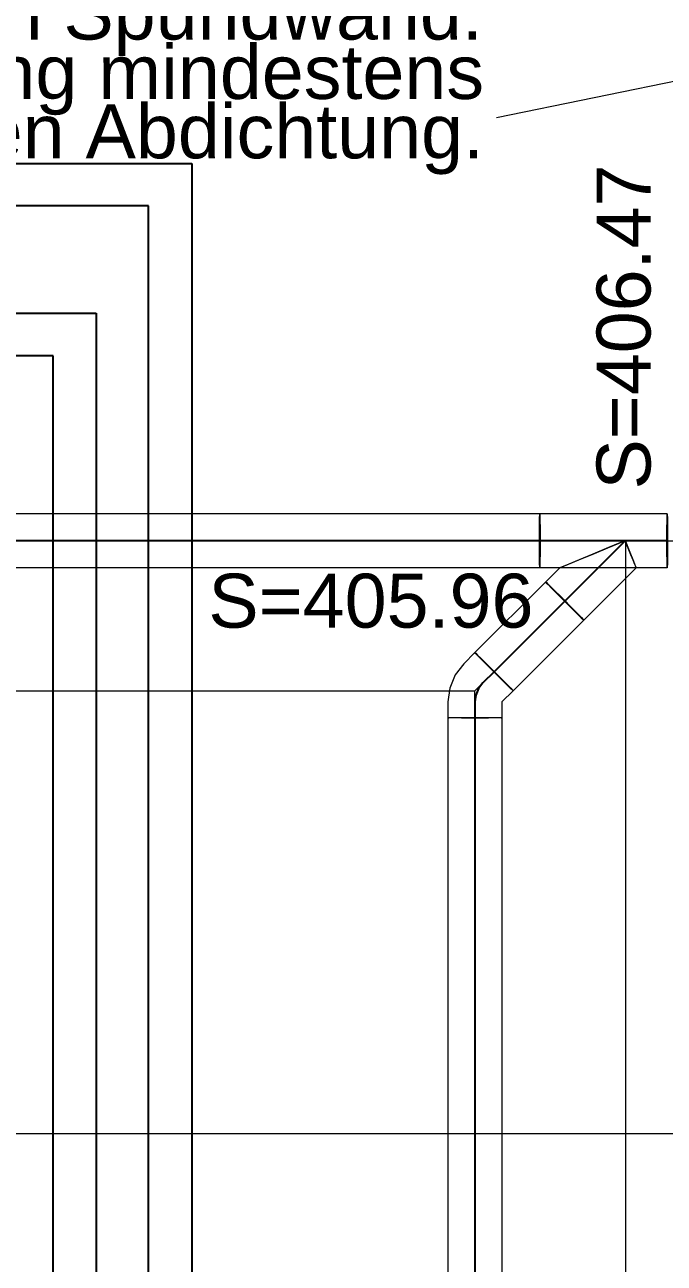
# Model space of a CAD drawing. Extents: x -1 to 1342, y -35 to 723.
# Drawn here: x 447 to 476.6, y 212 to 269.4 of the extents above; entities that cross this region are included whole.
import ezdxf
from ezdxf.lldxf.tags import DXFTag

# ---------------------------------------------------------------- set-up
doc = ezdxf.new("R2010")
doc.units = 0
doc.layers.get('0').update_dxf_attribs({"lineweight": 18})
doc.layers.add('-1._UG_3_035 Decken Neu', color=7, linetype='Continuous', lineweight=25)
for name, color, linetype, lineweight, true_color in [('H_Sole_RL', 7, 'Nova_107-A0SKLQJ9LL', 25, 0xaf5f5f), ('H_Sole_VL', 7, 'Continuous', 25, 0x6d3636), ('S_Schmutzwasser', 7, 'Continuous', 18, 0xcc6600), ('S_Schmutzwasser-A0SKLQJALL', 7, 'Continuous', 18, 0xcc6600), ('S_Schmutzwasser@DELETE-EINSTRICH', 7, 'Continuous', 18, 0xcc6600), ('S_T_Text_Grundleitungen', 2, 'Continuous', 18, 0xffff00), ('X_Mass', 7, 'Continuous', 18, 0x0080ff)]:
    doc.layers.add(name, color=color, linetype=linetype, lineweight=lineweight, true_color=true_color)
doc.styles.get("Standard").update_dxf_attribs({"font": 'arial.ttf'})
tags = doc.linetypes.add('Nova_107-A0SKLQJ9LL', pattern=[12, 4, -4, 4]).pattern_tags.tags
tags[8:9] = [DXFTag(74, 4), DXFTag(75, 0), DXFTag(340, '0'), DXFTag(46, 0.0), DXFTag(50, 0.0), DXFTag(44, 0.0), DXFTag(45, 0.0)]
tags[6:7] = [DXFTag(74, 4), DXFTag(75, 0), DXFTag(340, '0'), DXFTag(46, 0.0), DXFTag(50, 0.0), DXFTag(44, 0.0), DXFTag(45, 0.0)]
tags[4:5] = [DXFTag(74, 4), DXFTag(75, 0), DXFTag(340, '0'), DXFTag(46, 0.0), DXFTag(50, 0.0), DXFTag(44, 0.0), DXFTag(45, 0.0)]
tags = doc.linetypes.add('Strichpunkt 3_1_1mm Achsen', pattern=[0.005, 0.003, -0.001, 0, -0.001]).pattern_tags.tags
tags[10:11] = [DXFTag(74, 4), DXFTag(75, 0), DXFTag(340, '0'), DXFTag(46, 1.0), DXFTag(50, 0.0), DXFTag(44, 0.0), DXFTag(45, 0.0)]
tags[8:9] = [DXFTag(74, 4), DXFTag(75, 0), DXFTag(340, '0'), DXFTag(46, 1.0), DXFTag(50, 0.0), DXFTag(44, 0.0), DXFTag(45, 0.0)]
tags[6:7] = [DXFTag(74, 4), DXFTag(75, 0), DXFTag(340, '0'), DXFTag(46, 1.0), DXFTag(50, 0.0), DXFTag(44, 0.0), DXFTag(45, 0.0)]
tags[4:5] = [DXFTag(74, 4), DXFTag(75, 0), DXFTag(340, '0'), DXFTag(46, 1.0), DXFTag(50, 0.0), DXFTag(44, 0.0), DXFTag(45, 0.0)]
tags = doc.linetypes.add('STRICHPUNKT2', pattern=[12.7, 6.35, -3.175, 0, -3.175]).pattern_tags.tags
tags[10:11] = [DXFTag(74, 4), DXFTag(75, 0), DXFTag(340, '0'), DXFTag(46, 0.0), DXFTag(50, 0.0), DXFTag(44, 0.0), DXFTag(45, 0.0)]
tags[8:9] = [DXFTag(74, 4), DXFTag(75, 0), DXFTag(340, '0'), DXFTag(46, 0.0), DXFTag(50, 0.0), DXFTag(44, 0.0), DXFTag(45, 0.0)]
tags[6:7] = [DXFTag(74, 4), DXFTag(75, 0), DXFTag(340, '0'), DXFTag(46, 0.0), DXFTag(50, 0.0), DXFTag(44, 0.0), DXFTag(45, 0.0)]
tags[4:5] = [DXFTag(74, 4), DXFTag(75, 0), DXFTag(340, '0'), DXFTag(46, 0.0), DXFTag(50, 0.0), DXFTag(44, 0.0), DXFTag(45, 0.0)]

# ---------------------------------------------------------------- blocks, each defined once
blk = doc.blocks.new('Referenz-A0SKLQJBLL', base_point=(90.892, 84.228))
at = {"layer": 'H_Sole_RL', "linetype": 'Nova_107-A0SKLQJ9LL', "lineweight": -2, "ltscale": 0.25}
for p, q in [((363.648, 262.969), (454.777, 262.969)), ((454.777, 262.969), (454.777, 146.91)), ((361.479, 256.032), (450.355, 256.032)), ((450.355, 256.032), (450.355, 149.51))]:
    blk.add_line(p, q, dxfattribs=at)
at = {"layer": 'H_Sole_VL', "linetype": 'Continuous', "lineweight": -2, "ltscale": 0.25}
for p, q in [((452.777, 260.999), (362.789, 260.999)), ((452.777, 148.21), (452.777, 260.999)), ((448.355, 254.062), (360.619, 254.062)), ((448.355, 150.81), (448.355, 254.062))]:
    blk.add_line(p, q, dxfattribs=at)
at = {"layer": 'S_Schmutzwasser-A0SKLQJALL', "color": 1, "linetype": 'Continuous', "ltscale": 0.18, "true_color": 0xff0000, "insert": (455.544, 243.965), "char_height": 2.5, "attachment_point": 1}
blk.add_mtext('{\\fArial;S=405.96}', dxfattribs=at)
blk = doc.blocks.new('Abwasserleitung-A0SKLQKXLL', base_point=(441.103, 245.489))
at = {"color": 0, "linetype": 'ByBlock', "lineweight": -2, "ltscale": 0.18}
blk.add_line((441.103, 245.489), (474.836, 245.489), dxfattribs=at)
blk = doc.blocks.new('Abwasserleitung-A0SKLQKZLL', base_point=(474.836, 245.489))
at = {"color": 0, "linetype": 'ByBlock', "lineweight": -2, "ltscale": 0.18}
blk.add_line((474.836, 245.489), (509.65, 245.489), dxfattribs=at)
blk = doc.blocks.new('Distributor Abwasserleitung-A0SKLQL1LL', base_point=(474.04, 244.694))
at = {"color": 0, "lineweight": 13}
blk.add_line((474.836, 245.489), (474.836, 245.489), dxfattribs=at)
blk = doc.blocks.new('Maß-A0SKLQPRLL', base_point=(159.85, 77.928))
at = {"color": 0, "linetype": 'ByBlock', "lineweight": -2, "ltscale": 0.18}
blk.add_line((474.873, 77.928), (474.873, 245.505), dxfattribs=at)
blk = doc.blocks.new('Maß-A0SKLQPVLL', base_point=(347.233, 119.837))
at = {"color": 0, "linetype": 'ByBlock', "lineweight": -2, "ltscale": 0.18}
blk.add_line((350.441, 238.541), (467.887, 238.541), dxfattribs=at)
blk = doc.blocks.new('Abwasserleitung-A0SKLQQ1LL', base_point=(467.887, 177.955))
at = {"color": 0, "linetype": 'ByBlock', "lineweight": -2, "ltscale": 0.18}
for p, q in [((467.887, 238.541), (474.836, 245.489)), ((467.887, 177.955), (467.887, 238.541))]:
    blk.add_line(p, q, dxfattribs=at)
blk = doc.blocks.new('Abzweig 45°-A0SKLQQFLL', base_point=(470.873, 241.813))
at = {"color": 0, "linetype": 'ByBlock', "lineweight": -2, "ltscale": 0.18}
for p, q in [((470.88, 246.569), (470.883, 246.696)), ((470.883, 246.696), (470.886, 246.739)), ((470.886, 246.739), (470.889, 246.698)), ((476.786, 246.739), (470.886, 246.739)), ((470.889, 246.698), (470.892, 246.575)), ((476.779, 246.569), (476.782, 246.696)), ((476.782, 246.696), (476.786, 246.739)), ((476.786, 246.739), (476.789, 246.698)), ((476.789, 246.698), (476.792, 246.575)), ((470.874, 245.808), (470.875, 246.11)), ((470.875, 246.11), (470.877, 246.37)), ((470.877, 246.37), (470.88, 246.569)), ((470.892, 246.575), (470.895, 246.377)), ((470.895, 246.377), (470.897, 246.119)), ((470.897, 246.119), (470.898, 245.818)), ((476.773, 245.808), (476.775, 246.11)), ((476.775, 246.11), (476.777, 246.37)), ((476.777, 246.37), (476.779, 246.569)), ((476.792, 246.575), (476.794, 246.377)), ((476.794, 246.377), (476.796, 246.119)), ((476.796, 246.119), (476.798, 245.818)), ((470.873, 245.484), (470.874, 245.808)), ((470.898, 245.818), (470.898, 245.495)), ((476.773, 245.484), (476.773, 245.808)), ((476.798, 245.818), (476.798, 245.495)), ((470.874, 245.161), (470.873, 245.484)), ((470.875, 244.86), (470.874, 245.161)), ((470.898, 245.171), (470.897, 244.869)), ((470.898, 245.495), (470.898, 245.171)), ((473.316, 244.86), (474.043, 245.161)), ((474.067, 245.171), (473.338, 244.869)), ((474.043, 245.161), (474.823, 245.484)), ((474.848, 245.495), (474.067, 245.171)), ((474.823, 245.484), (474.958, 245.161)), ((474.982, 245.171), (474.848, 245.495)), ((474.958, 245.161), (475.084, 244.86)), ((475.105, 244.869), (474.982, 245.171)), ((476.774, 245.161), (476.773, 245.484)), ((476.775, 244.86), (476.774, 245.161)), ((476.798, 245.171), (476.796, 244.869)), ((476.798, 245.495), (476.798, 245.171)), ((470.877, 244.602), (470.875, 244.86)), ((470.88, 244.404), (470.877, 244.602)), ((470.883, 244.281), (470.88, 244.404)), ((470.892, 244.41), (470.889, 244.283)), ((470.895, 244.609), (470.892, 244.41)), ((470.897, 244.869), (470.895, 244.609)), ((471.918, 244.281), (472.216, 244.404)), ((472.229, 244.41), (471.924, 244.283)), ((472.216, 244.404), (472.693, 244.602)), ((472.711, 244.609), (472.229, 244.41)), ((472.693, 244.602), (473.316, 244.86)), ((473.338, 244.869), (472.711, 244.609)), ((475.084, 244.86), (475.193, 244.602)), ((475.211, 244.609), (475.105, 244.869)), ((475.193, 244.602), (475.278, 244.404)), ((475.29, 244.41), (475.211, 244.609)), ((475.278, 244.404), (475.333, 244.281)), ((475.339, 244.283), (475.29, 244.41)), ((476.777, 244.602), (476.775, 244.86)), ((476.779, 244.404), (476.777, 244.602)), ((476.782, 244.281), (476.779, 244.404)), ((476.792, 244.41), (476.789, 244.283)), ((476.794, 244.609), (476.792, 244.41)), ((476.796, 244.869), (476.794, 244.609)), ((470.886, 244.239), (470.883, 244.281)), ((470.889, 244.283), (470.886, 244.239)), ((476.786, 244.239), (470.886, 244.239)), ((471.818, 244.239), (471.159, 243.58)), ((471.924, 244.283), (471.818, 244.239)), ((471.818, 244.239), (471.918, 244.281)), ((475.353, 244.239), (472.927, 241.813)), ((475.333, 244.281), (475.353, 244.239)), ((475.353, 244.239), (475.339, 244.283)), ((476.786, 244.239), (476.782, 244.281)), ((476.789, 244.283), (476.786, 244.239)), ((471.159, 243.58), (471.186, 243.549)), ((471.192, 243.551), (471.159, 243.58)), ((471.186, 243.549), (471.271, 243.459)), ((471.284, 243.464), (471.192, 243.551)), ((471.271, 243.459), (471.409, 243.318)), ((471.427, 243.325), (471.284, 243.464)), ((471.409, 243.318), (471.59, 243.134)), ((471.612, 243.143), (471.427, 243.325)), ((471.59, 243.134), (471.802, 242.92)), ((471.826, 242.93), (471.612, 243.143)), ((471.802, 242.92), (472.03, 242.691)), ((472.055, 242.702), (471.826, 242.93)), ((472.03, 242.691), (472.26, 242.463)), ((472.284, 242.473), (472.055, 242.702)), ((472.26, 242.463), (472.474, 242.25)), ((472.496, 242.259), (472.284, 242.473)), ((472.474, 242.25), (472.659, 242.068)), ((472.677, 242.075), (472.496, 242.259)), ((472.659, 242.068), (472.802, 241.928)), ((472.815, 241.934), (472.677, 242.075)), ((472.802, 241.928), (472.893, 241.841)), ((472.9, 241.844), (472.815, 241.934)), ((472.893, 241.841), (472.927, 241.813)), ((472.927, 241.813), (472.9, 241.844))]:
    blk.add_line(p, q, dxfattribs=at)
at = {"color": 0, "linetype": 'STRICHPUNKT2', "lineweight": 25, "ltscale": 0.25}
for p, q in [((476.786, 245.489), (470.886, 245.489)), ((474.836, 245.489), (472.043, 242.696))]:
    blk.add_line(p, q, dxfattribs=at)
blk = doc.blocks.new('Rohr-A0SKLQQHLL', base_point=(443.04, 244.239))
at = {"color": 0, "linetype": 'ByBlock', "lineweight": -2, "ltscale": 0.18}
for p, q in [((443.046, 246.572), (443.049, 246.697)), ((443.049, 246.697), (443.052, 246.739)), ((443.052, 246.739), (443.056, 246.697)), ((470.886, 246.739), (443.052, 246.739)), ((443.056, 246.697), (443.059, 246.572)), ((470.88, 246.572), (470.883, 246.697)), ((470.883, 246.697), (470.886, 246.739)), ((470.886, 246.739), (470.889, 246.697)), ((470.889, 246.697), (470.892, 246.572)), ((443.04, 245.813), (443.042, 246.114)), ((443.042, 246.114), (443.044, 246.373)), ((443.044, 246.373), (443.046, 246.572)), ((443.059, 246.572), (443.061, 246.373)), ((443.061, 246.373), (443.063, 246.114)), ((443.063, 246.114), (443.064, 245.813)), ((470.874, 245.813), (470.875, 246.114)), ((470.875, 246.114), (470.877, 246.373)), ((470.877, 246.373), (470.88, 246.572)), ((470.892, 246.572), (470.895, 246.373)), ((470.895, 246.373), (470.897, 246.114)), ((470.897, 246.114), (470.898, 245.813)), ((443.04, 245.489), (443.04, 245.813)), ((443.064, 245.813), (443.065, 245.489)), ((470.873, 245.489), (470.874, 245.813)), ((470.898, 245.813), (470.898, 245.489)), ((443.04, 245.166), (443.04, 245.489)), ((443.042, 244.864), (443.04, 245.166)), ((443.064, 245.166), (443.063, 244.864)), ((443.065, 245.489), (443.064, 245.166)), ((470.874, 245.166), (470.873, 245.489)), ((470.875, 244.864), (470.874, 245.166)), ((470.898, 245.166), (470.897, 244.864)), ((470.898, 245.489), (470.898, 245.166)), ((443.044, 244.606), (443.042, 244.864)), ((443.046, 244.407), (443.044, 244.606)), ((443.049, 244.282), (443.046, 244.407)), ((443.059, 244.407), (443.056, 244.282)), ((443.061, 244.606), (443.059, 244.407)), ((443.063, 244.864), (443.061, 244.606)), ((470.877, 244.606), (470.875, 244.864)), ((470.88, 244.407), (470.877, 244.606)), ((470.883, 244.282), (470.88, 244.407)), ((470.892, 244.407), (470.889, 244.282)), ((470.895, 244.606), (470.892, 244.407)), ((470.897, 244.864), (470.895, 244.606)), ((443.052, 244.239), (443.049, 244.282)), ((443.056, 244.282), (443.052, 244.239)), ((470.886, 244.239), (443.052, 244.239)), ((470.886, 244.239), (470.883, 244.282)), ((470.889, 244.282), (470.886, 244.239))]:
    blk.add_line(p, q, dxfattribs=at)
at = {"color": 0, "linetype": 'STRICHPUNKT2', "lineweight": 25, "ltscale": 0.25}
blk.add_line((470.886, 245.489), (443.052, 245.489), dxfattribs=at)
blk = doc.blocks.new('Rohr-A0SKLQQPLL', base_point=(467.887, 238.541))
at = {"color": 0, "linetype": 'ByBlock', "lineweight": -2, "ltscale": 0.18}
for p, q in [((471.159, 243.58), (467.887, 240.308)), ((471.187, 243.548), (471.159, 243.58)), ((471.159, 243.58), (471.191, 243.552)), ((471.273, 243.457), (471.187, 243.548)), ((471.191, 243.552), (471.282, 243.466)), ((471.412, 243.315), (471.273, 243.457)), ((471.282, 243.466), (471.424, 243.328)), ((471.593, 243.131), (471.412, 243.315)), ((471.424, 243.328), (471.609, 243.146)), ((471.806, 242.917), (471.593, 243.131)), ((471.609, 243.146), (471.823, 242.934)), ((472.034, 242.688), (471.806, 242.917)), ((471.823, 242.934), (472.052, 242.705)), ((472.263, 242.459), (472.034, 242.688)), ((472.052, 242.705), (472.28, 242.476)), ((472.477, 242.247), (472.263, 242.459)), ((472.28, 242.476), (472.492, 242.262)), ((472.662, 242.065), (472.477, 242.247)), ((472.492, 242.262), (472.674, 242.078)), ((472.804, 241.926), (472.662, 242.065)), ((472.674, 242.078), (472.813, 241.935)), ((472.927, 241.812), (469.655, 238.541)), ((472.894, 241.84), (472.804, 241.926)), ((472.813, 241.935), (472.899, 241.845)), ((472.927, 241.812), (472.894, 241.84)), ((472.899, 241.845), (472.927, 241.812)), ((467.915, 240.276), (467.887, 240.308)), ((467.887, 240.308), (467.919, 240.281)), ((468.001, 240.185), (467.915, 240.276)), ((467.919, 240.281), (468.01, 240.194)), ((468.139, 240.043), (468.001, 240.185)), ((468.01, 240.194), (468.152, 240.056)), ((468.321, 239.859), (468.139, 240.043)), ((468.152, 240.056), (468.336, 239.874)), ((468.533, 239.645), (468.321, 239.859)), ((468.336, 239.874), (468.55, 239.662)), ((468.762, 239.416), (468.533, 239.645)), ((468.55, 239.662), (468.779, 239.433)), ((468.991, 239.187), (468.762, 239.416)), ((468.779, 239.433), (469.008, 239.204)), ((469.008, 239.204), (469.22, 238.99)), ((469.205, 238.975), (468.991, 239.187)), ((469.389, 238.793), (469.205, 238.975)), ((469.22, 238.99), (469.402, 238.806)), ((469.532, 238.655), (469.389, 238.793)), ((469.402, 238.806), (469.541, 238.663)), ((469.622, 238.568), (469.532, 238.655)), ((469.541, 238.663), (469.627, 238.573)), ((469.655, 238.541), (469.622, 238.568)), ((469.627, 238.573), (469.655, 238.541))]:
    blk.add_line(p, q, dxfattribs=at)
at = {"color": 0, "linetype": 'STRICHPUNKT2', "lineweight": 25, "ltscale": 0.25}
blk.add_line((472.043, 242.696), (468.771, 239.424), dxfattribs=at)
blk = doc.blocks.new('Bogen 45°-A0SKLQQRLL', base_point=(466.637, 237.278))
at = {"color": 0, "linetype": 'ByBlock', "lineweight": -2, "ltscale": 0.18}
for p, q in [((467.369, 239.79), (466.972, 239.273)), ((467.887, 240.308), (467.369, 239.791)), ((467.915, 240.275), (467.887, 240.308)), ((467.887, 240.308), (467.918, 240.281)), ((468.002, 240.183), (467.915, 240.275)), ((467.918, 240.281), (468.008, 240.196)), ((468.142, 240.04), (468.002, 240.183)), ((468.008, 240.196), (468.149, 240.058)), ((468.324, 239.855), (468.142, 240.04)), ((468.149, 240.058), (468.333, 239.877)), ((468.537, 239.641), (468.324, 239.855)), ((468.333, 239.877), (468.547, 239.665)), ((466.972, 239.273), (466.722, 238.67)), ((468.765, 239.412), (468.537, 239.641)), ((468.547, 239.665), (468.776, 239.437)), ((468.994, 239.183), (468.765, 239.412)), ((468.776, 239.437), (469.004, 239.208)), ((469.004, 239.208), (469.217, 238.993)), ((466.722, 238.67), (466.637, 238.023)), ((469.208, 238.971), (468.994, 239.183)), ((469.392, 238.79), (469.208, 238.971)), ((469.217, 238.993), (469.399, 238.808)), ((469.533, 238.653), (469.392, 238.79)), ((469.399, 238.808), (469.539, 238.665)), ((469.623, 238.567), (469.533, 238.653)), ((469.539, 238.665), (469.626, 238.574)), ((469.654, 238.54), (469.137, 238.023)), ((469.654, 238.54), (469.623, 238.567)), ((469.626, 238.574), (469.654, 238.54)), ((466.637, 238.023), (466.637, 237.291)), ((469.137, 238.023), (469.137, 237.291)), ((466.637, 237.291), (466.681, 237.294)), ((466.678, 237.288), (466.637, 237.291)), ((466.802, 237.285), (466.678, 237.288)), ((466.681, 237.294), (466.807, 237.297)), ((466.999, 237.282), (466.802, 237.285)), ((466.807, 237.297), (467.007, 237.3)), ((467.257, 237.28), (466.999, 237.282)), ((467.007, 237.3), (467.266, 237.302)), ((467.558, 237.279), (467.257, 237.28)), ((467.266, 237.302), (467.568, 237.303)), ((467.882, 237.278), (467.558, 237.279)), ((467.568, 237.303), (467.892, 237.303)), ((468.205, 237.279), (467.882, 237.278)), ((467.892, 237.303), (468.215, 237.303)), ((468.507, 237.28), (468.205, 237.279)), ((468.215, 237.303), (468.516, 237.302)), ((468.767, 237.282), (468.507, 237.28)), ((468.516, 237.302), (468.774, 237.3)), ((468.967, 237.285), (468.767, 237.282)), ((468.774, 237.3), (468.972, 237.297)), ((469.093, 237.288), (468.967, 237.285)), ((468.972, 237.297), (469.096, 237.294)), ((469.137, 237.291), (469.093, 237.288)), ((469.096, 237.294), (469.137, 237.291))]:
    blk.add_line(p, q, dxfattribs=at)
at = {"color": 0, "linetype": 'STRICHPUNKT2', "lineweight": 25, "ltscale": 0.25}
for p, q in [((468.77, 239.424), (468.253, 238.907)), ((468.054, 238.648), (467.929, 238.346)), ((468.253, 238.907), (468.054, 238.648)), ((467.929, 238.346), (467.887, 238.023)), ((467.887, 238.023), (467.887, 237.291))]:
    blk.add_line(p, q, dxfattribs=at)
blk = doc.blocks.new('Rohr-A0SKLQQTLL', base_point=(466.637, 179.892))
at = {"color": 0, "linetype": 'ByBlock', "lineweight": -2, "ltscale": 0.18}
for p, q in [((466.637, 237.291), (466.679, 237.294)), ((466.679, 237.287), (466.637, 237.291)), ((466.637, 237.291), (466.637, 179.905)), ((466.679, 237.294), (466.804, 237.297)), ((466.804, 237.284), (466.679, 237.287)), ((466.804, 237.297), (467.003, 237.299)), ((467.003, 237.282), (466.804, 237.284)), ((467.003, 237.299), (467.262, 237.301)), ((467.262, 237.28), (467.003, 237.282)), ((467.262, 237.301), (467.563, 237.303)), ((467.563, 237.279), (467.262, 237.28)), ((467.563, 237.303), (467.887, 237.303)), ((467.887, 237.278), (467.563, 237.279)), ((467.887, 237.303), (468.21, 237.303)), ((468.21, 237.279), (467.887, 237.278)), ((468.21, 237.303), (468.512, 237.301)), ((468.512, 237.28), (468.21, 237.279)), ((468.512, 237.301), (468.771, 237.299)), ((468.771, 237.282), (468.512, 237.28)), ((468.771, 237.299), (468.969, 237.297)), ((468.969, 237.284), (468.771, 237.282)), ((468.969, 237.297), (469.094, 237.294)), ((469.094, 237.287), (468.969, 237.284)), ((469.094, 237.294), (469.137, 237.291)), ((469.137, 237.291), (469.094, 237.287)), ((469.137, 237.291), (469.137, 179.905))]:
    blk.add_line(p, q, dxfattribs=at)
at = {"color": 0, "linetype": 'STRICHPUNKT2', "lineweight": 25, "ltscale": 0.25}
blk.add_line((467.887, 237.291), (467.887, 179.905), dxfattribs=at)
blk = doc.blocks.new('Referenz-A0SKLQRXLL', base_point=(5, 5))
at = {"layer": '-1._UG_3_035 Decken Neu', "color": 0, "linetype": 'Strichpunkt 3_1_1mm Achsen', "lineweight": 13, "ltscale": 2197}
blk.add_line((652.141, 218.028), (159.841, 218.028), dxfattribs=at)

msp = doc.modelspace()

# ---------------------------------------------------------------- linework, layer by layer
at = {"layer": 'S_T_Text_Grundleitungen', "color": 1, "ltscale": 0.18, "true_color": 0xff0000}
msp.add_line((468.882, 265.09), (486.342, 268.67), dxfattribs=at)

# ---------------------------------------------------------------- block references
at = {"color": 8, "lineweight": 25, "ltscale": 0.25, "true_color": 0x808080}
msp.add_blockref('Referenz-A0SKLQRXLL', (5, 5), dxfattribs=at)
at = {"color": 9, "lineweight": 25, "ltscale": 0.25, "true_color": 0xc0c0c0}
msp.add_blockref('Referenz-A0SKLQJBLL', (90.892, 84.228), dxfattribs=at)
at = {"layer": 'S_Schmutzwasser', "ltscale": 0.18}
for name, p in [('Rohr-A0SKLQQHLL', (443.04, 244.239)), ('Abzweig 45°-A0SKLQQFLL', (470.873, 241.813)), ('Rohr-A0SKLQQPLL', (467.887, 238.541)), ('Bogen 45°-A0SKLQQRLL', (466.637, 237.278)), ('Rohr-A0SKLQQTLL', (466.637, 179.892))]:
    msp.add_blockref(name, p, dxfattribs=at)
at = {"layer": 'S_Schmutzwasser@DELETE-EINSTRICH', "ltscale": 0.18}
for name, p in [('Abwasserleitung-A0SKLQKXLL', (441.103, 245.489)), ('Abwasserleitung-A0SKLQQ1LL', (467.887, 177.955)), ('Abwasserleitung-A0SKLQKZLL', (474.836, 245.489)), ('Distributor Abwasserleitung-A0SKLQL1LL', (474.04, 244.694))]:
    msp.add_blockref(name, p, dxfattribs=at)
at = {"layer": 'X_Mass', "ltscale": 0.18}
for name, p in [('Maß-A0SKLQPRLL', (159.85, 77.928)), ('Maß-A0SKLQPVLL', (347.233, 119.837))]:
    msp.add_blockref(name, p, dxfattribs=at)

# ---------------------------------------------------------------- texts
at = {"layer": 'S_T_Text_Grundleitungen', "color": 1, "ltscale": 0.18, "true_color": 0xff0000, "char_height": 2.5, "attachment_point": 1}
for s, insert in [('{\\fArial;vor Ort lösen, wegen Spundwand.}', (415.644, 271.203)), ('{\\fArial;Durchdringung mindestens}', (426.573, 268.453)), ('{\\fArial;25cm Fleisch wegen Abdichtung.}', (417.06, 265.703))]:
    msp.add_mtext(s, dxfattribs=dict(at, insert=insert))
at = {"layer": 'S_T_Text_Grundleitungen', "color": 24, "ltscale": 0.18, "true_color": 0x993300, "insert": (473.514, 247.863), "char_height": 2.5, "attachment_point": 1, "rotation": 90}
msp.add_mtext('{\\fArial;S=406.47}', dxfattribs=at)

doc.saveas('drawing.dxf')
